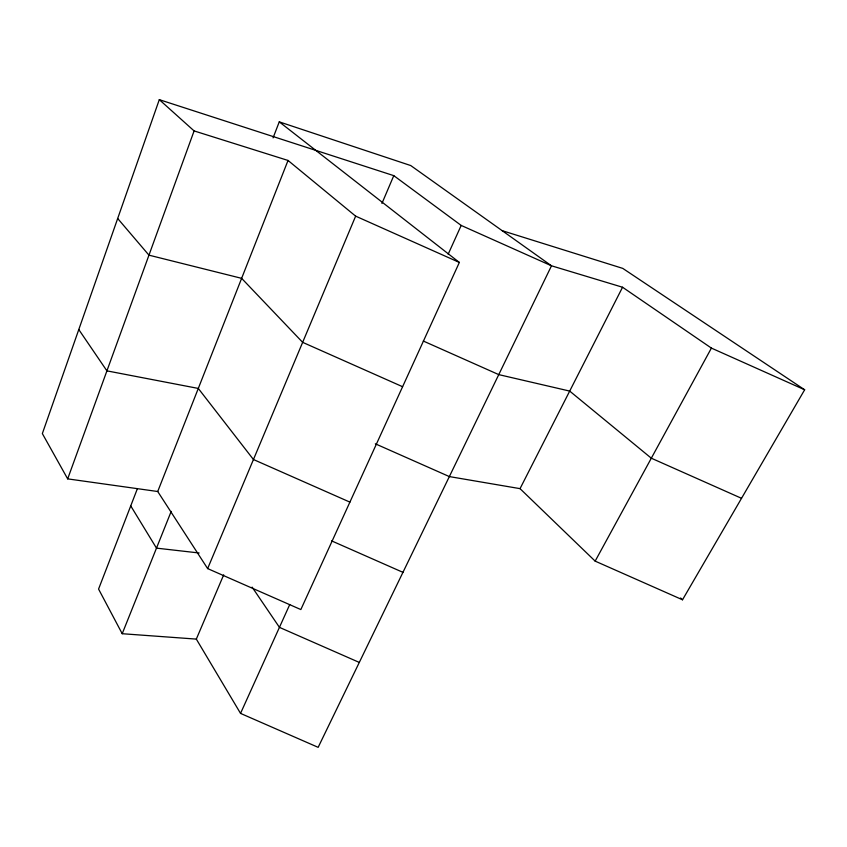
<?xml version="1.0" encoding="UTF-8"?>
<svg xmlns="http://www.w3.org/2000/svg" width="847" height="847" viewBox="0 0 847 847"><rect width="100%" height="100%" fill="white"/><g stroke="black" fill="none" stroke-linecap="round" stroke-linejoin="round"><path stroke-width="1.27" d="M375.337 443.807L449.355 476.586L520.037 488.645L595.155 561.127L682.513 599.782L804.65 389.779L711.406 348.096L622.556 287.239L551.492 265.799L461.192 225.429L393.781 175.647L159.3 99.66L42.35 433.59L67.675 478.873L157.722 491.514L207.642 568.591L300.844 609.554L459.349 262.443L279.266 121.862L273.073 137.87M67.675 478.873L194.101 130.914L159.3 99.66M137.341 488.804L98.57 589.067L122.212 633.715L196.324 639.104L240.537 713.396L318.154 747.34L551.492 265.799L410.742 165.557L279.266 121.862M157.722 491.514L288.033 160.454L194.101 130.914M122.212 633.715L171.2 511.387M207.642 568.591L355.645 216.144L288.033 160.454M196.324 639.104L223.693 574.848M381.944 203.428L393.781 175.647M240.537 713.396L289.759 604.536M448.179 254.195L461.192 225.429M520.037 488.645L622.556 287.239M595.155 561.127L711.406 348.096M199.13 552.985L156.483 548.136L130.734 505.892M502.123 230.649L622.767 268.393L804.65 389.779M359.297 662.428L279.446 627.362L252.12 587.119M331.601 540.873L402.95 572.339M349.906 502.123L253.444 459.519L198.293 388.434L106.913 370.859L78.782 329.557M423.299 341.034L498.767 374.618L569.692 391.081L651.322 458.206L741.527 498.311M402.6 386.719L302.654 342.347L241.628 278.335L148.956 255.159L117.68 218.494M355.645 216.144L459.349 262.443M680.575 597.993L682.513 599.782"/></g></svg>
